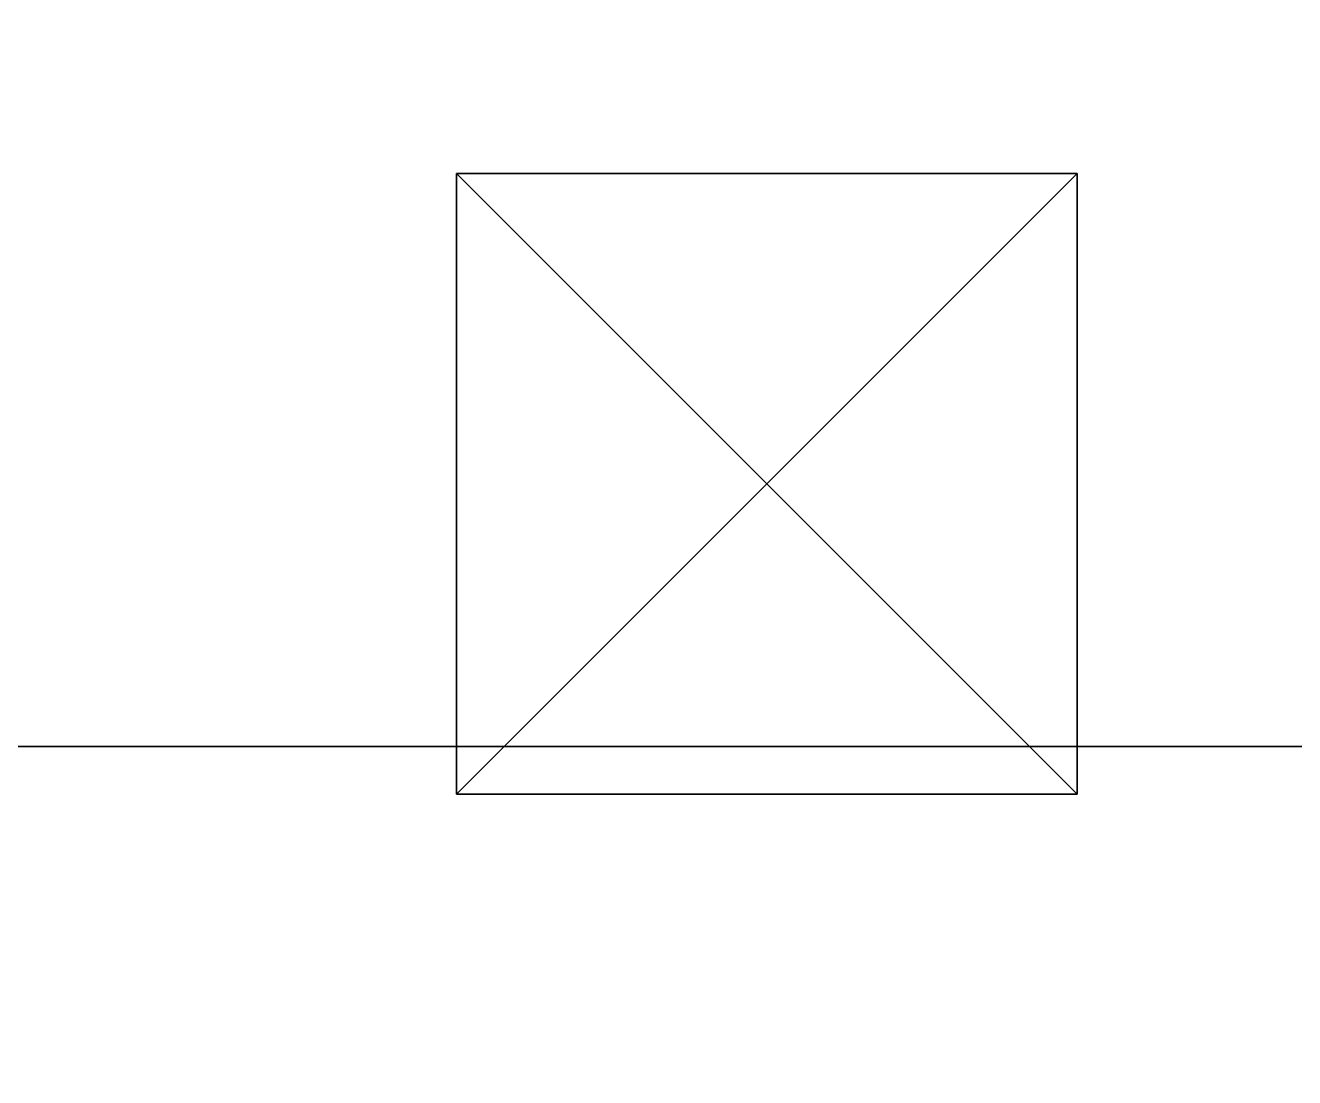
# Model space of a CAD drawing. Extents: x 0 to 4257, y -4384 to 0.
# Drawn here: x 436.59 to 467.25, y -3776 to -3750.57 of the extents above; entities that cross this region are included whole.
import ezdxf

# ---------------------------------------------------------------- set-up
doc = ezdxf.new("R2010")
doc.units = 0
for name, color, linetype in [('LAYER0', 7, 'CONTINUOUS'), ('LAYER1', 7, 'CONTINUOUS'), ('LAYER12', 9, 'CONTINUOUS'), ('LAYER17', 9, 'CONTINUOUS'), ('LAYER20', 9, 'CONTINUOUS'), ('LAYER357', 253, 'CONTINUOUS'), ('LAYER358', 253, 'CONTINUOUS'), ('LAYER4', 7, 'CONTINUOUS'), ('LAYER5', 7, 'CONTINUOUS')]:
    doc.layers.add(name, color=color, linetype=linetype)

msp = doc.modelspace()

# ---------------------------------------------------------------- linework, layer by layer
at = {"layer": 'LAYER0'}
for points, invisible_edges in [([(609, -946, 359), (0, -4366, 359), (0, -946, 359), (609, -946, 359)], 1), ([(0, -4366, 359), (609, -946, 359), (4239, -4366, 359), (0, -4366, 359)], 3), ([(4239, -4366, 364), (0, -946, 364), (0, -4366, 364), (4239, -4366, 364)], 1), ([(0, -946, 364), (4239, -4366, 364), (609, -946, 364), (0, -946, 364)], 3)]:
    msp.add_3dface(points, dxfattribs=dict(at, invisible_edges=invisible_edges))
at = {"layer": 'LAYER12', "invisible_edges": 1}
for points in [[(150, -3768, 2650), (750, -3768, 364), (150, -3768, 364), (150, -3768, 2650)], [(750, -3768, 364), (150, -3768, 2650), (750, -3768, 2650), (750, -3768, 364)], [(150, -3786, 364), (750, -3768, 364), (750, -3786, 364), (150, -3786, 364)], [(750, -3768, 364), (150, -3786, 364), (150, -3768, 364), (750, -3768, 364)], [(150, -3768, 2650), (750, -3786, 2650), (750, -3768, 2650), (150, -3768, 2650)], [(750, -3786, 2650), (150, -3768, 2650), (150, -3786, 2650), (750, -3786, 2650)]]:
    msp.add_3dface(points, dxfattribs=at)
at = {"layer": 'LAYER17', "invisible_edges": 1}
for points in [[(150, -1144, 444), (750, -3768, 444), (150, -3768, 444), (150, -1144, 444)], [(750, -3768, 444), (150, -1144, 444), (750, -1144, 444), (750, -3768, 444)], [(750, -1144, 462), (150, -3768, 462), (750, -3768, 462), (750, -1144, 462)], [(150, -3768, 462), (750, -1144, 462), (150, -1144, 462), (150, -3768, 462)], [(150, -3768, 462), (750, -3768, 444), (750, -3768, 462), (150, -3768, 462)], [(750, -3768, 444), (150, -3768, 462), (150, -3768, 444), (750, -3768, 444)]]:
    msp.add_3dface(points, dxfattribs=at)
at = {"layer": 'LAYER20', "invisible_edges": 1}
for points in [[(150, -3768, 2649), (750, -1144, 2649), (150, -1144, 2649), (150, -3768, 2649)], [(750, -1144, 2649), (150, -3768, 2649), (750, -3768, 2649), (750, -1144, 2649)], [(750, -3768, 2631), (150, -1144, 2631), (750, -1144, 2631), (750, -3768, 2631)], [(150, -1144, 2631), (750, -3768, 2631), (150, -3768, 2631), (150, -1144, 2631)], [(150, -3768, 2649), (750, -3768, 2631), (750, -3768, 2649), (150, -3768, 2649)], [(750, -3768, 2631), (150, -3768, 2649), (150, -3768, 2631), (750, -3768, 2631)]]:
    msp.add_3dface(points, dxfattribs=at)
at = {"layer": 'LAYER357'}
for points in [[(447, -3754.15, 2230), (447, -3754.15, 2245), (462, -3754.15, 2230), (447, -3754.15, 2230)], [(462, -3754.15, 2230), (447, -3754.15, 2245), (462, -3754.15, 2245), (462, -3754.15, 2230)], [(462, -3754.15, 2230), (462, -3769.15, 2230), (447, -3754.15, 2230), (462, -3754.15, 2230)], [(447, -3754.15, 2230), (462, -3769.15, 2230), (447, -3769.15, 2230), (447, -3754.15, 2230)], [(447, -3754.15, 2230), (447, -3769.15, 2230), (447, -3754.15, 2245), (447, -3754.15, 2230)], [(447, -3754.15, 2245), (447, -3769.15, 2230), (447, -3769.15, 2245), (447, -3754.15, 2245)], [(447, -3754.15, 2245), (447, -3769.15, 2245), (462, -3754.15, 2245), (447, -3754.15, 2245)], [(462, -3754.15, 2245), (447, -3769.15, 2245), (462, -3769.15, 2245), (462, -3754.15, 2245)], [(462, -3754.15, 2230), (462, -3754.15, 2245), (462, -3769.15, 2230), (462, -3754.15, 2230)], [(462, -3769.15, 2230), (462, -3754.15, 2245), (462, -3769.15, 2245), (462, -3769.15, 2230)], [(462, -3769.15, 2230), (462, -3769.15, 2245), (447, -3769.15, 2230), (462, -3769.15, 2230)], [(447, -3769.15, 2230), (462, -3769.15, 2245), (447, -3769.15, 2245), (447, -3769.15, 2230)]]:
    msp.add_3dface(points, dxfattribs=at)
at = {"layer": 'LAYER358'}
for points in [[(447, -3754.15, 2230), (447, -3754.15, 2245), (462, -3754.15, 2230), (447, -3754.15, 2230)], [(462, -3754.15, 2230), (447, -3754.15, 2245), (462, -3754.15, 2245), (462, -3754.15, 2230)], [(462, -3754.15, 2230), (462, -3769.15, 2230), (447, -3754.15, 2230), (462, -3754.15, 2230)], [(447, -3754.15, 2230), (462, -3769.15, 2230), (447, -3769.15, 2230), (447, -3754.15, 2230)], [(447, -3754.15, 2230), (447, -3769.15, 2230), (447, -3754.15, 2245), (447, -3754.15, 2230)], [(447, -3754.15, 2245), (447, -3769.15, 2230), (447, -3769.15, 2245), (447, -3754.15, 2245)], [(447, -3754.15, 2245), (447, -3769.15, 2245), (462, -3754.15, 2245), (447, -3754.15, 2245)], [(462, -3754.15, 2245), (447, -3769.15, 2245), (462, -3769.15, 2245), (462, -3754.15, 2245)], [(462, -3754.15, 2230), (462, -3754.15, 2245), (462, -3769.15, 2230), (462, -3754.15, 2230)], [(462, -3769.15, 2230), (462, -3754.15, 2245), (462, -3769.15, 2245), (462, -3769.15, 2230)], [(462, -3769.15, 2230), (462, -3769.15, 2245), (447, -3769.15, 2230), (462, -3769.15, 2230)], [(447, -3769.15, 2230), (462, -3769.15, 2245), (447, -3769.15, 2245), (447, -3769.15, 2230)]]:
    msp.add_3dface(points, dxfattribs=at)
at = {"layer": 'LAYER4', "invisible_edges": 1}
for points in [[(174.6, -3768, 1280), (670, -3125.5, 1280), (174.6, -3125.5, 1280), (174.6, -3768, 1280)], [(670, -3125.5, 1280), (174.6, -3768, 1280), (670, -3768, 1280), (670, -3125.5, 1280)], [(670, -3768, 1262), (174.6, -3125.5, 1262), (670, -3125.5, 1262), (670, -3768, 1262)], [(174.6, -3125.5, 1262), (670, -3768, 1262), (174.6, -3768, 1262), (174.6, -3125.5, 1262)], [(174.6, -3768, 1280), (670, -3768, 1262), (670, -3768, 1280), (174.6, -3768, 1280)], [(670, -3768, 1262), (174.6, -3768, 1280), (174.6, -3768, 1262), (670, -3768, 1262)]]:
    msp.add_3dface(points, dxfattribs=at)
at = {"layer": 'LAYER5', "invisible_edges": 1}
for points in [[(174.6, -3768, 2348), (670, -3125.5, 2348), (174.6, -3125.5, 2348), (174.6, -3768, 2348)], [(670, -3125.5, 2348), (174.6, -3768, 2348), (670, -3768, 2348), (670, -3125.5, 2348)], [(670, -3768, 2330), (174.6, -3125.5, 2330), (670, -3125.5, 2330), (670, -3768, 2330)], [(174.6, -3125.5, 2330), (670, -3768, 2330), (174.6, -3768, 2330), (174.6, -3125.5, 2330)], [(174.6, -3768, 2348), (670, -3768, 2330), (670, -3768, 2348), (174.6, -3768, 2348)], [(670, -3768, 2330), (174.6, -3768, 2348), (174.6, -3768, 2330), (670, -3768, 2330)]]:
    msp.add_3dface(points, dxfattribs=at)

# ---------------------------------------------------------------- meshes
at = {"layer": 'LAYER1'}
mesh = msp.add_polymesh((9, 2), dxfattribs=at)
for k, corner in enumerate([(1634, -150, 2700), (759, -150, 2700), (1634, -1604, 2700), (1634, -150, 2700), (4089, -1604, 2700), (1634, -1604, 2700), (4089, -4216, 2700), (4089, -1604, 2700), (150, -4216, 2700), (4089, -4216, 2700), (150, -1096, 2700), (150, -4216, 2700), (759, -1096, 2700), (150, -1096, 2700), (759, -150, 2700), (759, -1096, 2700), (609, 0, 2700), (609, -946, 2700)]):
    mesh.set_mesh_vertex(divmod(k, 2), corner)

doc.saveas('drawing.dxf')
